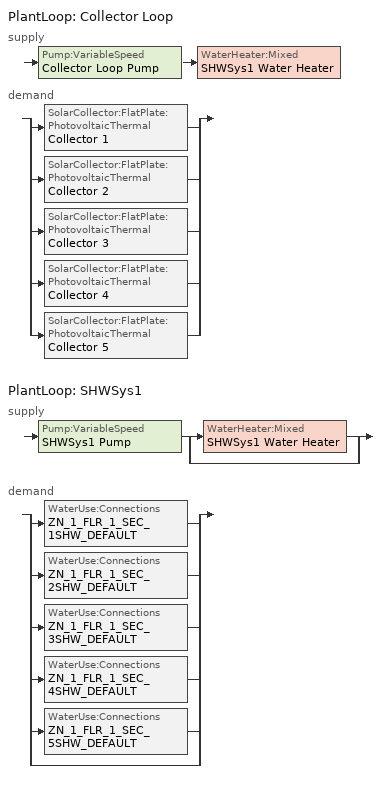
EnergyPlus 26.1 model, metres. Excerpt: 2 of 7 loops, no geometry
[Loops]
PlantLoop 'Collector Loop'
 supply: Pump:VariableSpeed 'Collector Loop Pump' > WaterHeater:Mixed 'SHWSys1 Water Heater'
 demand: split
  | SolarCollector:FlatPlate:PhotovoltaicThermal 'Collector 1'
  | SolarCollector:FlatPlate:PhotovoltaicThermal 'Collector 2'
  | SolarCollector:FlatPlate:PhotovoltaicThermal 'Collector 3'
  | SolarCollector:FlatPlate:PhotovoltaicThermal 'Collector 4'
  | SolarCollector:FlatPlate:PhotovoltaicThermal 'Collector 5'
PlantLoop 'SHWSys1'
 supply: Pump:VariableSpeed 'SHWSys1 Pump' > split
  | WaterHeater:Mixed 'SHWSys1 Water Heater'
  | bypass
 demand: split
  | WaterUse:Connections 'ZN_1_FLR_1_SEC_1SHW_DEFAULT'
  | WaterUse:Connections 'ZN_1_FLR_1_SEC_2SHW_DEFAULT'
  | WaterUse:Connections 'ZN_1_FLR_1_SEC_3SHW_DEFAULT'
  | WaterUse:Connections 'ZN_1_FLR_1_SEC_4SHW_DEFAULT'
  | WaterUse:Connections 'ZN_1_FLR_1_SEC_5SHW_DEFAULT'
  | bypass
[ElectricLoadCenter:Distribution]
PV Array Load Center: Electrical buss type=DirectCurrentWithInverterDCStorage; Electrical storage object=Battery; Generator demand limit scheme purchased electric demand limit=0; Generator list=Generator List; Generator operation scheme type=TrackElectrical; Inverter=PV Inverter
[ElectricLoadCenter:Generators]
Generator List: Generator name 1=PV:ZN_1_FLR_1_SEC_1_Ceiling; Generator object type 1=Generator:Photovoltaic; Generator rated electric power output 1=9000; Generator name 2=PV:ZN_1_FLR_1_SEC_2_Ceiling; Generator object type 2=Generator:Photovoltaic; Generator rated electric power output 2=6000; Generator name 3=PV:ZN_1_FLR_1_SEC_3_Ceiling; Generator object type 3=Generator:Photovoltaic; Generator rated electric power output 3=9000; Generator name 4=PV:ZN_1_FLR_1_SEC_4_Ceiling; Generator object type 4=Generator:Photovoltaic; Generator rated electric power output 4=6000; Generator name 5=PV:ZN_1_FLR_1_SEC_5_Ceiling; Generator object type 5=Generator:Photovoltaic; Generator rated electric power output 5=9000; Generator name 6=Collector 1 PV; Generator object type 6=Generator:Photovoltaic; Generator rated electric power output 6=800; Generator rated thermal to electrical power ratio 6=1.5; Generator name 7=Collector 2 PV; Generator object type 7=Generator:Photovoltaic; Generator rated electric power output 7=800; Generator rated thermal to electrical power ratio 7=1.5; Generator name 8=Collector 3 PV; Generator object type 8=Generator:Photovoltaic; Generator rated electric power output 8=800; Generator rated thermal to electrical power ratio 8=1.5; Generator name 9=Collector 4 PV; Generator object type 9=Generator:Photovoltaic; Generator rated electric power output 9=800; Generator rated thermal to electrical power ratio 9=1.5; Generator name 10=Collector 5 PV; Generator object type 10=Generator:Photovoltaic; Generator rated electric power output 10=800; Generator rated thermal to electrical power ratio 10=1.5
[Generator:Photovoltaic] Number of modules in series=1; Number of series strings in parallel=1
Name | Heat transfer integration mode | Module performance | Surface
Collector 1 PV | PhotovoltaicThermalSolarCollector | 10percentEffPVhalfArea | Collector Surface 1
Collector 2 PV | PhotovoltaicThermalSolarCollector | 10percentEffPVhalfArea | Collector Surface 2
Collector 3 PV | PhotovoltaicThermalSolarCollector | 10percentEffPVhalfArea | Collector Surface 3
Collector 4 PV | PhotovoltaicThermalSolarCollector | 10percentEffPVhalfArea | Collector Surface 4
Collector 5 PV | PhotovoltaicThermalSolarCollector | 10percentEffPVhalfArea | Collector Surface 5
PV:ZN_1_FLR_1_SEC_1_Ceiling | PhotovoltaicThermalSolarCollector | 20percentEffPV65percentArea | ZN_1_FLR_1_SEC_1_Ceiling
PV:ZN_1_FLR_1_SEC_2_Ceiling | Decoupled | 20percentEffPV65percentArea | ZN_1_FLR_1_SEC_2_Ceiling
PV:ZN_1_FLR_1_SEC_3_Ceiling | Decoupled | 20percentEffPV65percentArea | ZN_1_FLR_1_SEC_3_Ceiling
PV:ZN_1_FLR_1_SEC_4_Ceiling | Decoupled | 20percentEffPV65percentArea | ZN_1_FLR_1_SEC_4_Ceiling
PV:ZN_1_FLR_1_SEC_5_Ceiling | Decoupled | 20percentEffPV65percentArea | ZN_1_FLR_1_SEC_5_Ceiling
[PhotovoltaicPerformance:Simple] Conversion efficiency input mode=Fixed
Name | Fraction of surface area with active solar cells | Value for cell efficiency if fixed
10percentEffPVhalfArea | 0.5 | 0.1
20percentEffPV65percentArea | 0.65 | 0.2
[PlantEquipmentList]
Collector Plant Equipment; SHWSys1 Equipment List: SHWSys1 Water Heater, WaterHeater:Mixed
[PlantEquipmentOperation:HeatingLoad] Load range 1 lower limit=0
Name | Load range 1 upper limit | Range 1 equipment list
Collector Control Scheme | 10000000 | Collector Plant Equipment
SHWSys1 Operation Scheme | 1e+15 | SHWSys1 Equipment List
[PlantEquipmentOperationSchemes] Control scheme 1 schedule=PlantOnSched
Name | Control scheme 1
Collector Loop Operation | Collector Control Scheme
SHWSys1 Loop Operation Scheme List | SHWSys1 Operation Scheme
[PlantLoop] Fluid type=Water; Load distribution scheme=Optimal; Maximum loop flow rate=Autosize; Minimum loop flow rate=0; Plant loop volume=Autocalculate
Name | Maximum loop temperature | Minimum loop temperature | Plant equipment operation scheme
Collector Loop | 100 | 3 | Collector Loop Operation
SHWSys1 | 60 | 10 | SHWSys1 Loop Operation Scheme List
[Pump:VariableSpeed] Design maximum flow rate=Autosize; Design minimum flow rate=0; Design power consumption=Autosize; Fraction of motor inefficiencies to fluid stream=0; Pump control type=Intermittent; Coefficient 1 of the part load performance curve=0; Coefficient 2 of the part load performance curve=1; Coefficient 3 of the part load performance curve=0; Coefficient 4 of the part load performance curve=0
Name | Design pump head | Motor efficiency
Collector Loop Pump | 300000 | 0.87
SHWSys1 Pump | 179352 | 1
[SetpointManager:Scheduled]
SHWSys1 Loop Setpoint Manager: Control variable=Temperature; Schedule=SHWSys1-Loop-Temp-Schedule; Setpoint node or nodelist=SHWSys1 Supply Outlet Node
[Sizing:Plant] Loop type=Heating
Name | Design loop exit temperature | Loop design temperature difference
SHWSys1 | 55 | 5
Collector Loop | 82 | 11
[SolarCollector:FlatPlate:PhotovoltaicThermal] Design flow rate=Autosize; Photovoltaic thermal model performance=20percentEffPVhalfArea; Thermal working fluid type=Water
Name | Photovoltaic | Surface
Collector 1 | Collector 1 PV | Collector Surface 1
Collector 2 | Collector 2 PV | Collector Surface 2
Collector 3 | Collector 3 PV | Collector Surface 3
Collector 4 | Collector 4 PV | Collector Surface 4
Collector 5 | Collector 5 PV | Collector Surface 5
[SolarCollectorPerformance:PhotovoltaicThermal:Simple]
20percentEffPVhalfArea: Fraction of surface area with active thermal collector=0.5; Front surface emittance=0.84; Thermal conversion efficiency input mode type=Fixed; Value for thermal conversion efficiency if fixed=0.2
[WaterHeater:Mixed]
SHWSys1 Water Heater: Ambient temperature indicator=Schedule; Ambient temperature schedule=SHWSys1 Water Heater Ambient Temperature Schedule; Deadband temperature difference=5; Heater control type=Cycle; Heater fuel type=Electricity; Heater maximum capacity=100; Heater thermal efficiency=0.595; Maximum temperature limit=82.2222; Off cycle loss coefficient to ambient temperature=6; Off cycle parasitic fuel consumption rate=20; Off cycle parasitic fuel type=Electricity; Off cycle parasitic heat fraction to tank=0.595; On cycle loss coefficient to ambient temperature=6; On cycle parasitic fuel type=Electricity; Setpoint temperature schedule=SHWSys1 Water Heater Setpoint Temperature Schedule; Source side design flow rate=Autosize; Source side effectiveness=1; Tank volume=1.5; Use side design flow rate=Autosize; Use side effectiveness=1
[WaterUse:Connections]
Name | Water use equipment name 1
ZN_1_FLR_1_SEC_1SHW_DEFAULT | ZN_1_FLR_1_SEC_1SHW_DEFAULT
ZN_1_FLR_1_SEC_2SHW_DEFAULT | ZN_1_FLR_1_SEC_2SHW_DEFAULT
ZN_1_FLR_1_SEC_3SHW_DEFAULT | ZN_1_FLR_1_SEC_3SHW_DEFAULT
ZN_1_FLR_1_SEC_4SHW_DEFAULT | ZN_1_FLR_1_SEC_4SHW_DEFAULT
ZN_1_FLR_1_SEC_5SHW_DEFAULT | ZN_1_FLR_1_SEC_5SHW_DEFAULT
[WaterUse:Equipment] End use subcategory=SHW_DEFAULT; Flow rate fraction schedule=HOURS_OF_OPERATION
Name | Zone | Hot water supply temperature schedule | Latent fraction schedule | Peak flow rate | Sensible fraction schedule | Target temperature schedule
ZN_1_FLR_1_SEC_1SHW_DEFAULT | ZN_1_FLR_1_SEC_1 | ZN_1_FLR_1_SEC_1SHW_DEFAULTHot Supply Temp Sched | ZN_1_FLR_1_SEC_1SHW_DEFAULT Latent fract sched | 2.21419e-06 | ZN_1_FLR_1_SEC_1SHW_DEFAULT Sensible fract sched | ZN_1_FLR_1_SEC_1SHW_DEFAULT Temp Sched
ZN_1_FLR_1_SEC_2SHW_DEFAULT | ZN_1_FLR_1_SEC_2 | ZN_1_FLR_1_SEC_2SHW_DEFAULTHot Supply Temp Sched | ZN_1_FLR_1_SEC_2SHW_DEFAULT Latent fract sched | 1.72186e-07 | ZN_1_FLR_1_SEC_2SHW_DEFAULT Sensible fract sched | ZN_1_FLR_1_SEC_2SHW_DEFAULT Temp Sched
ZN_1_FLR_1_SEC_3SHW_DEFAULT | ZN_1_FLR_1_SEC_3 | ZN_1_FLR_1_SEC_3SHW_DEFAULTHot Supply Temp Sched | ZN_1_FLR_1_SEC_3SHW_DEFAULT Latent fract sched | 2.21419e-06 | ZN_1_FLR_1_SEC_3SHW_DEFAULT Sensible fract sched | ZN_1_FLR_1_SEC_3SHW_DEFAULT Temp Sched
ZN_1_FLR_1_SEC_4SHW_DEFAULT | ZN_1_FLR_1_SEC_4 | ZN_1_FLR_1_SEC_4SHW_DEFAULTHot Supply Temp Sched | ZN_1_FLR_1_SEC_4SHW_DEFAULT Latent fract sched | 1.72186e-06 | ZN_1_FLR_1_SEC_4SHW_DEFAULT Sensible fract sched | ZN_1_FLR_1_SEC_4SHW_DEFAULT Temp Sched
ZN_1_FLR_1_SEC_5SHW_DEFAULT | ZN_1_FLR_1_SEC_5 | ZN_1_FLR_1_SEC_5SHW_DEFAULTHot Supply Temp Sched | ZN_1_FLR_1_SEC_5SHW_DEFAULT Latent fract sched | 3.12791e-07 | ZN_1_FLR_1_SEC_5SHW_DEFAULT Sensible fract sched | ZN_1_FLR_1_SEC_5SHW_DEFAULT Temp Sched
[Schedule:Compact]
Hours_of_operation: Through: 12/31, For: Weekdays SummerDesignDay, Until: 10:00, 0, Until: 19:00, 1, Until: 24:00, 0, For: WeekEnds WinterDesignDay Holidays AllOtherDays, Until: 24:00, 0
PlantOnSched: Through: 12/31, For: AllDays, Until: 24:00, 1
SHWSys1 Water Heater Ambient Temperature Schedule: Through: 12/31, For: AllDays, Until: 24:00, 22
SHWSys1 Water Heater Setpoint Temperature Schedule: Through: 12/31, For: AllDays, Until: 24:00, 50
SHWSys1-Loop-Temp-Schedule; ZN_1_FLR_1_SEC_1SHW_DEFAULTHot Supply Temp Sched; ZN_1_FLR_1_SEC_2SHW_DEFAULTHot Supply Temp Sched; ZN_1_FLR_1_SEC_3SHW_DEFAULTHot Supply Temp Sched; ZN_1_FLR_1_SEC_4SHW_DEFAULTHot Supply Temp Sched; ZN_1_FLR_1_SEC_5SHW_DEFAULTHot Supply Temp Sched: Through: 12/31, For: AllDays, Until: 24:00, 55
ZN_1_FLR_1_SEC_1SHW_DEFAULT Latent fract sched; ZN_1_FLR_1_SEC_2SHW_DEFAULT Latent fract sched; ZN_1_FLR_1_SEC_3SHW_DEFAULT Latent fract sched; ZN_1_FLR_1_SEC_4SHW_DEFAULT Latent fract sched; ZN_1_FLR_1_SEC_5SHW_DEFAULT Latent fract sched: Through: 12/31, For: AllDays, Until: 24:00, 0.05
ZN_1_FLR_1_SEC_1SHW_DEFAULT Sensible fract sched; ZN_1_FLR_1_SEC_2SHW_DEFAULT Sensible fract sched; ZN_1_FLR_1_SEC_3SHW_DEFAULT Sensible fract sched; ZN_1_FLR_1_SEC_4SHW_DEFAULT Sensible fract sched; ZN_1_FLR_1_SEC_5SHW_DEFAULT Sensible fract sched: Through: 12/31, For: AllDays, Until: 24:00, 0.2
ZN_1_FLR_1_SEC_1SHW_DEFAULT Temp Sched; ZN_1_FLR_1_SEC_2SHW_DEFAULT Temp Sched; ZN_1_FLR_1_SEC_3SHW_DEFAULT Temp Sched; ZN_1_FLR_1_SEC_4SHW_DEFAULT Temp Sched; ZN_1_FLR_1_SEC_5SHW_DEFAULT Temp Sched: Through: 12/31, For: AllDays, Until: 24:00, 40
